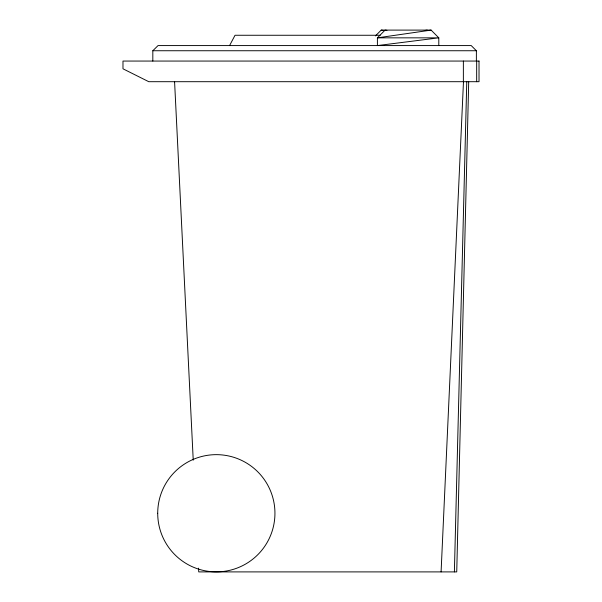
<?xml version="1.0" encoding="UTF-8"?>
<svg xmlns="http://www.w3.org/2000/svg" width="602" height="602" viewBox="0 0 602 602"><rect width="100%" height="100%" fill="white"/><g stroke="black" fill="none" stroke-linecap="round" stroke-linejoin="round"><path stroke-width="0.9" d="M468.702 81.699L456.737 571.9L198.735 571.9L198.555 568.145M454.39 571.9L466.768 81.699M441.085 571.9L463.48 81.699M229.58 45.579L235.036 35.262L380.186 35.262M375.452 35.902L381.216 30.1L431.115 30.1L438.798 37.843L438.798 45.579M152.825 61.058L152.825 50.741L158.048 45.579L471.223 45.579L476.378 50.741L476.378 61.058M425.388 30.363L427.247 30.1M431.115 30.1L377.401 37.843L377.401 45.579L438.798 37.843L377.401 37.843L385.084 30.1L386.935 30.363M152.825 50.741L476.378 50.741M381.216 30.1L383.068 30.363M174.58 81.699L193.234 460.146M476.671 61.058L476.671 81.699M463.367 61.058L463.367 81.699M479.019 61.058L122.981 61.058L122.981 68.801L148.777 81.699L479.019 81.699L479.019 61.058M157.716 513.265A58.597 58.597 0 0 0 216.329 571.877A58.597 58.597 0 0 0 274.941 513.265A58.597 58.597 0 0 0 216.329 454.653A58.597 58.597 0 0 0 157.716 513.265"/></g></svg>
